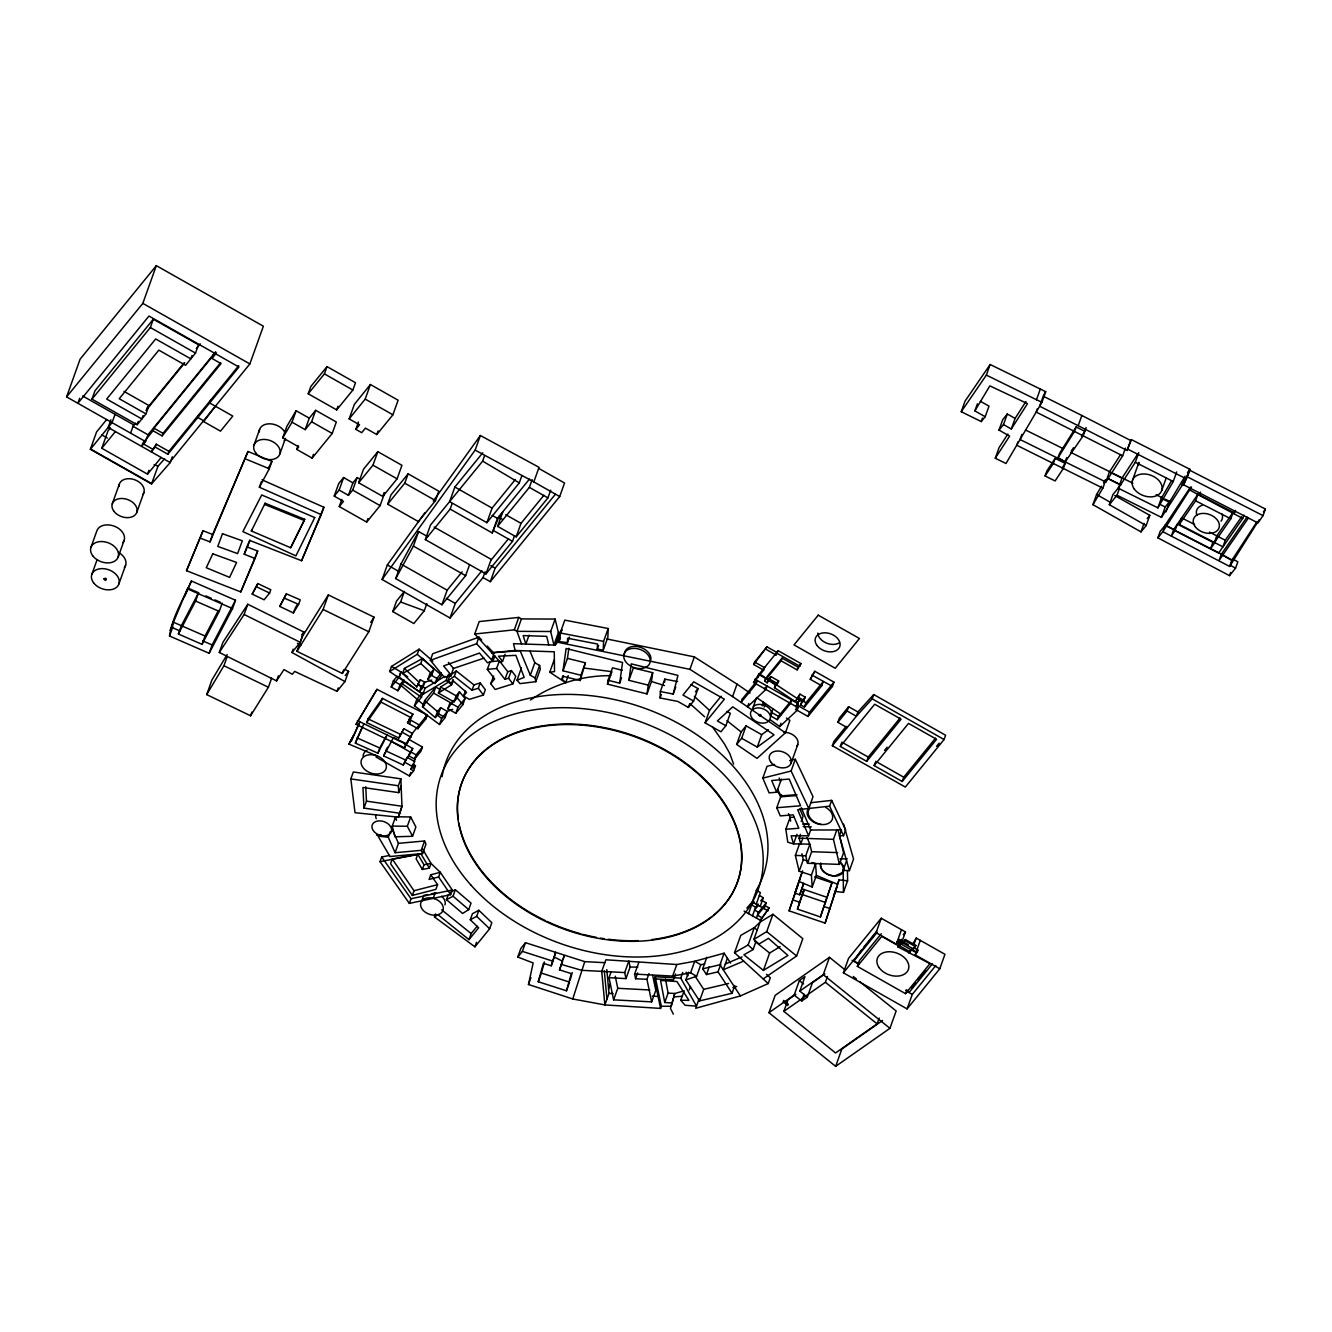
<?xml version="1.0" encoding="UTF-8"?>
<svg xmlns="http://www.w3.org/2000/svg" width="1332" height="1332" viewBox="0 0 1332 1332"><rect width="100%" height="100%" fill="white"/><g stroke="black" fill="none" stroke-linecap="round" stroke-linejoin="round"><path stroke-width="1.5" d="M567.465 642.557L567.648 638.244L597.502 644.022L597.302 649.067L603.246 650.216L607.842 637.379L608.191 628.521L564.818 620.129L560.223 632.966L559.09 641.658L567.465 642.557L569.447 637.062M603.246 650.216L603.579 641.358L608.191 628.521M690.958 684.598L698.035 688.611L693.589 701.048L688.378 707.425L677.772 701.415L660.089 697.985L660.339 691.541L664.801 679.12L677.638 681.601M664.668 682.334L664.801 679.12M682.767 972.443L680.735 978.104L696.486 1006.126L685.081 1005.277L680.752 1000.215L684.132 990.792L674.791 993.522L671.211 1006.259L661.338 1006.276L660.572 1008.407L604.878 1004.911L572.76 998.983L528.471 984.498L533.166 962.953L517.765 957.042L520.879 948.367L525.491 942.706L584.748 961.637L604.845 962.686M673.376 1014.168L670.446 1008.391L674.791 993.522L668.115 993.089L664.735 1002.513L671.428 1002.946M169.53 636.013C172.311 616.483 183.616 598.934 191.392 581.002L235.498 600.232L232.517 608.558L209.157 653.296L169.53 636.013L172.511 627.688L173.043 622.061L205.045 636.013L218.415 610.389M568.215 675.624L565.667 682.717L562.171 679.187L562.603 676.19L580.203 680.535L580.935 675.241L563.003 670.795L566.117 648.518L622.56 662.487L619.68 683.166L608.058 680.286L612.504 667.848L622.194 670.246M563.003 670.795L567.449 658.374L568.881 648.234M580.203 680.535L585.381 662.803L567.449 658.374M647.036 693.922L648.251 685.131L628.92 680.336L633.366 667.915L652.713 672.693L651.481 681.485L647.036 693.922L607.509 684.149L608.058 680.286M628.92 680.336L631.218 663.852L677.955 675.407L673.193 694.039L660.339 691.541M803.213 891.058L797.468 909.14L820.412 916.949L831.951 882.8L814.585 876.889M348.984 744.155L353.147 736.13L348.984 744.155L377.023 755.91L376.074 757.059L409.457 775.973L413.603 770.878L410.889 769.33L412.92 766.832L415.734 756.559M398.468 817.149L401.981 806.26L400.849 778.82L353.33 771.977L350.832 778.92L355.011 812.703L398.468 817.149L401.981 806.26L366.466 801.148L363.969 808.091L399.5 813.203M769.946 719.513L771.461 712.37L778.471 716.333L777.255 719.696L770.262 715.734A10.306 7.209 19.7 0 0 756.809 707.975A10.306 7.209 19.7 0 0 751.931 717.931A10.306 7.209 19.7 0 0 767.082 722.227L769.946 719.513L779.736 726.639L797.152 710.306L798.684 706.027L797.635 702.28L799.983 699.4M544.472 962.004L541.341 973.076L569.58 982.117L566.466 990.792L538.245 981.751L543.439 963.302L551.232 965.8L555.677 952.38L551.232 965.8M566.466 990.792L571.311 973.625L559.523 969.863L564.185 955.677L563.153 959.34M570.113 980.202L572.26 972.576M802.647 870.845L789.077 910.822L825.107 923.109L839.027 879.886L847.585 880.802L847.452 870.778M839.027 879.886L837.662 884.315L816.366 875.44L815.534 863.602L812.037 862.487M825.107 923.109L836.896 887.262M572.76 998.983L584.748 961.637M803.612 883.932L799.733 894.788L794.938 893.139L801.964 872.343M797.785 885.397L789.077 910.822M799.733 894.788L803.629 883.283M797.468 909.14L804.212 889.609M804.312 889.526L802.647 894.671L825.59 902.497M820.412 916.949L831.951 882.8M154.462 426.839L153.047 430.769L142.657 443.506L141.625 446.403L145.538 441.591L66.6 396.903L80.103 359.174L156.327 265.651L263.37 326.207L249.867 363.919L169.697 462.304M79.67 398.285L77.872 403.28L148.968 316.05L238.944 367.016L167.865 454.245L155.195 447.069L156.227 444.172L168.898 451.348L167.865 454.245M91.975 399.15L94.955 390.825L153.33 319.197L198.501 344.772L195.521 353.097L185.581 365.301L158.824 350.15L119.231 398.734L145.987 413.886L137.146 424.725L91.975 399.15L150.35 327.522L153.33 319.197M172.278 456.809L170.213 462.587L151.532 483.932L90.36 449.3L96.57 431.951L106.743 419.463M66.6 396.903L142.824 303.38L156.327 265.651M110.922 419.747L108.158 427.455L170.213 462.587M161.172 457.475L147.552 474.175L101.781 448.251L107.992 430.902L110.473 427.872M115.051 414.319L112.071 422.644L90.36 449.3M130.586 433.133L133.566 424.808L82.651 395.97M90.892 547.535L96.853 530.885A14.436 10.107 19.7 0 1 115.418 526.656A14.436 10.107 19.7 0 1 122.894 542.574M137.146 424.725L138.328 421.395M143.024 415.634L141.841 418.964L106.677 399.067L155.678 338.961L190.826 358.857L192.008 355.527M112.271 503.862L119.347 484.082M145.987 413.886L148.968 405.561L123.993 391.408M91.758 574.591L97.136 559.59M145.538 441.591L147.985 434.781L215.651 351.731M156.227 444.172L151.282 451.864L155.195 447.069M147.552 474.175L148.934 470.313M118.215 556.909L124.176 540.259M153.047 430.769L162.104 435.897L163.02 433.35L220.629 362.654M136.83 512.287L143.906 492.507M151.532 483.932L157.975 466.3L164.569 458.774M118.914 583.899L125.624 565.168M162.104 435.897L221.029 363.603L211.971 358.458L213.37 354.528M198.868 414.568L197.835 417.465L204.096 421.012L215.401 406.227M210.672 400.083L209.64 402.963L232.784 416.067L220.496 431.152L203.113 421.295M255.028 558.474L240.776 591.924L186.513 570.712L203.03 530.735L212.637 534.498L248.002 451.481L271.944 461.355L269.297 468.747L259.374 487.246L321.228 514.635L301.581 560.722L250.05 540.559L244.222 554.245L255.028 558.474L257.675 551.065L246.87 546.836L244.222 554.245M186.513 570.712L203.03 530.735M170.063 630.386L187.729 588.011L198.568 592.74L195.588 601.065L178.388 634.015L202.048 644.355L219.247 611.405L222.244 603.063M184.748 596.336L191.392 581.002M200.383 538.145L209.99 541.908L212.637 534.498M178.388 634.015L181.368 625.69L198.568 592.74M209.99 541.908L248.002 451.481M253.996 445.104L259.59 429.487M202.048 644.355L205.045 636.013M259.374 487.246L261.355 481.701M309.274 418.181L315.684 410.323L336.313 421.994L332.217 433.449L312.121 458.108L296.703 449.383L298.734 446.886L282.75 437.828L286.846 426.373L296.12 410.739L309.274 418.181L305.161 429.637L292.024 422.194L296.12 410.739M251.382 531.002L265.101 503.246L304.712 519.313L290.676 547.735L251.382 531.002L251.815 529.82M279.853 453.962L285.448 438.361A13.67 9.557 19.7 0 1 284.232 440.559M209.157 653.296L212.138 644.971L235.498 600.232M265.101 503.246L264.668 504.445L304.295 520.496M308.208 393.773L310.822 386.48L327.023 366.616L355.494 382.734L352.88 390.026L336.696 409.906L308.208 393.773L324.409 373.892L327.023 366.616M240.776 591.924L257.675 551.065M344.955 681.568L337.013 691.308L294.655 671.395L292.307 674.275L283.982 669.546L276.573 680.885L219.297 652.48L222.96 642.24L247.785 604.245L303.929 632.101L300.266 642.324L291.958 652.514L344.955 681.568L348.618 671.328L345.088 669.397M271.661 678.138L268.398 687.245L250.566 715.784L206.693 694.588L211.921 680.003L227.123 654.561M296.703 449.383L298.068 445.571M206.693 694.588L223.926 665.75L227.189 656.643M305.161 429.637L311.588 421.761L315.684 410.323M219.297 652.48L244.122 614.485L247.785 604.245M252.214 594.122L257.825 583.566L270.796 589.743L269.613 593.04L264.119 599.8L252.214 594.122L257.825 583.566M312.121 458.108L313.486 454.295M336.696 409.906L337.995 406.26M290.676 547.735L304.712 519.313M279.787 606.426L286.363 593.822L300.233 599.85L298.618 604.362L293.373 612.92L279.787 606.426L286.363 593.822M355.827 429.354L359.54 424.791L349.15 418.897L354.379 404.329L370.413 384.515L398.118 400.216L392.907 414.785L376.79 434.548L365.434 428.121L361.721 432.684L355.827 429.354L358.441 422.061M301.581 560.722L323.876 507.242L262.021 479.836M321.228 514.635L323.876 507.242M250.566 715.784L251.865 712.137M349.15 418.897L365.201 399.101L370.413 384.515M384.582 493.123L380.103 505.627L366.683 522.094L339.277 506.56L343.49 501.381L334.215 496.12L338.678 483.633L343.606 477.572L352.897 482.833L348.418 495.321L339.144 490.076L343.606 477.572M293.373 612.92L294.455 609.906M276.573 680.885L278.405 675.774M339.277 506.56L341.825 499.417M291.958 652.514L293.19 649.1M348.418 495.321L352.697 490.093L357.159 477.605L360.589 479.537M296.953 651.331L302.181 636.746L328.338 594.904L374.042 617.166L368.814 631.751L342.357 673.459L296.953 651.331L323.127 609.473L328.338 594.904M358.658 482.767L363.503 469.23L377.822 451.665L401.931 465.301L397.086 478.837L382.767 496.403L358.658 482.767L372.977 465.184L377.822 451.665M376.79 434.548L378.088 430.919M366.683 522.094L367.965 518.514M382.767 496.403L384.149 492.54M387.662 504.162L391.025 494.805L408.125 473.826L438.844 491.225L435.497 500.599L418.398 521.578L387.662 504.162L404.762 483.183L408.125 473.826M342.357 673.459L343.673 669.813M337.013 691.308L338.228 687.895M485.098 571.744L483.017 577.555L450.05 617.998L382.101 579.503L387.329 564.935L424.791 512.837M469.547 564.751L465.634 575.674L441.924 604.761L395.721 578.604L400.932 564.035L418.598 531.518L427.622 536.613M395.721 578.604L413.386 546.087L418.598 531.518M392.774 611.604L396.57 601.015L404.395 591.408L400.599 601.997L392.774 611.604L413.852 623.526L424.292 610.722L426.823 603.662M356.044 724.342L376.989 689.343L427.256 715.051L425.924 718.814L417.848 728.704L407.525 722.843L412.903 714.135L382.417 698.351L368.015 718.847L366.666 722.61L398.834 737.978L403.896 728.687L412.437 733.532L404.495 747.818L356.044 724.342L376.989 689.343M359.906 721.744L351.298 741.341M514.602 535.531L512.52 541.341L485.964 573.925L425.308 539.593L430.519 525.008L482.634 461.122L484.582 455.661M387.096 734.981L377.905 753.196L355.378 743.156L357.242 737.961L379.77 748.001L385.664 737.145M363.936 723.692L355.378 743.156M482.767 452.78L454.861 487.029L449.65 501.598L486.863 522.677L519.297 482.867L521.911 475.591M431.701 680.069L424.775 682.267L422.943 687.362L419.364 691.758L389.66 671.528L391.491 666.433L419.097 649.2L432.833 661.072M366.666 722.61L381.069 702.114L382.417 698.351M425.308 539.593L450.149 509.107L452.114 503.629M382.101 579.503L475.158 450.099L480.369 435.514L539.044 467.332L533.832 481.901L559.69 496.553L490.309 581.684L483.017 577.555M404.179 681.351L397.902 690.759L391.192 686.962L393.373 680.885L397.136 676.256M398.734 677.705L400.915 671.628M391.192 686.962L399.217 677.122L401.032 672.027L407.759 676.906M423.093 684.332L424.775 682.267L420.279 679.72L416.766 686.879L402.564 673.509L404.395 668.414L422.644 658.474L433.932 669.114L432.117 674.192L427.855 679.437L435.081 683.516L441.708 675.391L417.266 654.295L419.097 649.2M397.902 690.759L400.083 684.681L403.962 679.903M377.905 753.196L379.77 748.001M403.979 743.539L412.737 748.501L403.213 764.984L383.716 755.96L384.965 752.497M383.716 755.96L393.456 737.578L405.994 743.656L404.495 747.818M402.564 673.509L420.812 663.569L422.644 658.474M441.924 604.761L447.152 590.193L462.121 571.828M416.766 686.879L420.279 679.72M398.834 737.978L403.896 728.687M484.099 658.108L453.446 668.448L451.082 675.041L444.455 677.422L430.353 660.322L432.7 653.729L478.954 637.162L481.701 640.109M452.664 709.323L447.336 711.455L445.171 717.532L439.51 724.475L414.452 705.827L416.633 699.75L422.46 692.59M419.364 691.758L421.545 685.68M421.262 689.427L422.477 686.03M409.473 723.959L410.822 720.196M407.525 722.843L412.903 714.135M414.452 705.827L421.461 697.235L423.093 692.69M427.855 679.437L429.67 674.342L433.932 669.114M450.05 617.998L455.278 603.413L481.901 570.745M399.217 677.122L422.893 694.305L425.058 688.244L444.971 676.323M407.242 743.456L408.724 739.293L422.427 747.052L420.945 751.215L414.568 759.04L408.741 755.743L410.239 751.581L416.067 754.878L414.568 759.04M486.863 522.677L492.074 508.108L515.434 479.437M439.51 724.475L441.691 718.398L447.336 711.455L440.642 707.658L438.461 713.736L435.281 717.632L422.494 706.709L424.675 700.632L435.764 687.046L440.809 689.893M403.213 764.984L407.109 757.292L414.785 761.638M417.848 728.704L419.197 724.941L408.874 719.08M363.969 808.091L362.937 787.478L398.718 792.623L398.368 785.763L400.849 778.82M435.081 683.516L436.896 678.438L441.308 673.01M408.741 755.743L412.737 748.501M422.494 706.709L433.583 693.106L435.764 687.046M398.718 792.623L401.198 785.68M426.373 714.918L425.025 718.681L425.924 718.814M450.149 509.107L492.241 532.933L497.452 518.364L529.503 479.037M492.241 532.933L499.167 516.25M550.699 490.159L547.935 497.885L516.167 536.863L497.602 526.356L502.813 511.788M410.889 769.33L412.754 764.135L415.467 765.667L413.603 770.878M455.81 713.286L457.992 707.209L450.033 702.697L447.852 708.774L455.81 713.286L462.903 704.595L465.068 698.517L459.44 691.774L457.259 697.851L453.979 701.881L438.411 693.073L440.592 686.996L448.867 681.784M409.457 775.973L410.706 772.493M395.088 852.713L398.451 843.339L424.558 840.975L421.212 850.349L395.088 852.713L388.278 837.229L390.293 831.601M392.241 826.09L395.571 816.782L410.656 816.949L415.884 826.972L412.554 836.296L394.921 836.796L392.241 826.09L407.326 826.273L412.554 836.296M422.694 849.233L431.035 863.436L440.293 872.31L452.297 889.992L450.632 894.671L409.34 903.412L380.036 861.638L381.718 856.959L389.51 855.477M422.893 694.305L446.12 680.402L447.752 675.84M485.964 573.925L491.175 559.357L434.099 527.039M463.569 696.087L466.533 692.44L453.429 681.085L451.631 683.299L447.802 681.018L449.717 675.69L456.277 670.962L473.909 684.881L480.236 682.95L485.331 689.71L483.416 695.038L469.314 699.35L463.569 696.087L465.467 690.775M435.281 717.632L437.462 711.554L440.642 707.658M451.631 683.299L452.897 679.753M447.802 681.018L454.362 676.273L456.277 670.962M438.411 693.073L451.648 684.731L453.28 680.169M490.309 581.684L495.154 568.148L555.377 494.255M415.834 854.595L392.274 859.023L390.592 863.719L412.337 895.42L435.88 889.36L437.562 884.681L430.752 874.758L440.293 872.31L438.611 876.989L450.632 894.671M505.111 654.245L502.564 661.388L500.133 662.021L474.758 633.999L479.204 621.561L518.764 617.399L521.428 618.914L555.128 619.08L558.374 632.617L553.929 645.038L550.682 631.501L555.128 619.08M407.326 826.273L410.656 816.949M447.852 708.774L453.163 700.549M497.602 526.356L529.353 487.379L532.134 479.637M453.979 701.881L456.143 695.82L459.44 691.774M430.353 660.322L476.59 643.739L478.954 637.162M516.167 536.863L521.012 523.343L543.889 495.271M454.362 676.273L472.011 690.209L473.909 684.881M472.011 690.209L478.321 688.278L480.236 682.95M494.838 655.827L493.073 660.772L491.691 659.989L493.473 655.044M388.278 837.229L378.005 836.13L389.976 856.526L422.627 853.562L425.974 844.188L424.558 840.975M409.34 903.412L411.005 898.734L381.718 856.959M412.337 895.42L414.002 890.725L392.274 859.023M422.311 869.446L423.976 864.768L417.782 854.228L416.117 858.907L422.311 869.446L429.354 868.114L431.035 863.436L423.976 864.768M559.69 496.553L564.535 483.017L538.677 468.365M474.758 633.999L514.318 629.836L518.764 617.399M521.428 618.914L516.982 631.335L521.528 643.955M430.752 874.758L429.07 879.436L438.611 876.989M421.861 900.765L423.776 895.387L427.589 894.588M433.25 898.351L435.181 892.973L436.413 893.273M529.037 635.214L525.857 644.089L523.176 635.564L546.719 636.363L548.751 644.871M530.086 651.381L534.798 662.737L539.61 665.451L540.293 669.197L535.83 681.684L519.996 683.616L517.016 680.202L521.478 667.715M434.465 916.932L437.978 914.701L468.981 939.643L478.638 927.788L470.263 919.779L472.444 913.702L478.854 910.289L491.824 922.693L489.643 928.77L474.925 946.836L434.465 916.932L435.547 913.902M450.432 892.323L455.361 889.743L471.045 903.129L468.714 909.606L462.637 913.469L446.47 899.666L448.218 894.804M535.83 681.684L535.131 677.938L530.319 675.224L534.798 662.737M446.47 899.666L453.047 896.22L455.361 889.743M535.131 677.938L539.61 665.451M555.194 645.088L559.64 632.65L561.987 629.77L557.542 642.207L555.194 645.088L513.519 643.672L515.151 650.482L554.279 651.798L554.528 671.611L549.766 672.16L554.229 659.74M559.09 641.658L560.406 637.995M470.263 919.779L476.69 916.366L478.854 910.289M468.981 939.643L471.145 933.566L477.189 926.156M562.171 679.187L563.453 675.64M474.925 946.836L476.556 942.273M580.935 675.241L585.381 662.803M597.302 649.067L598.617 645.404M607.509 684.149L611.971 671.711L584.648 668.098M623.726 655.76L624.442 653.746A13.67 9.557 19.7 0 1 638.278 646.719A13.67 9.557 19.7 0 1 650.948 659.173L650.216 661.188M517.765 957.042L522.377 951.381L525.491 942.706M619.68 683.166L621.578 677.838M528.471 984.498L530.952 977.555M538.245 981.751L541.341 973.076M648.251 685.131L652.713 672.693M559.523 969.863L562.62 961.188L554.345 957.125M660.089 697.985L661.355 694.438M673.193 694.039L675.724 686.929M768.431 729.769L761.704 734.681L746.103 725.84L741.092 731.984L736.646 744.422L757.026 758.391L785.414 732.8L732.567 696.569L689.909 669.33L694.355 656.892L606.793 638.96M688.378 707.425L689.66 703.879M652.647 975.274L655.794 990.292L651.648 1001.864L613.619 999.849L609.007 977.705L611.072 971.927M608.491 989.127L610.456 983.632M726.922 711.405L730.302 713.319L725.857 725.757L720.928 731.801L705.094 722.843L709.54 710.406L721.112 696.22M606.793 969.663L609.007 993.356L604.878 1004.911L601.731 971.361L605.877 959.789L676.789 964.518L694.721 961.271L724.125 953.196L730.619 963.119M613.619 999.849L617.765 988.294L615.251 976.206M625.973 978.604L624.708 972.576L628.854 961.005L630.119 967.032L625.973 978.604L609.007 977.705M732.567 696.569L737.012 684.132L694.355 656.892M649.017 973.542L646.952 979.32L635.597 978.737L634.615 974.092L638.761 962.52M635.597 978.737L637.662 972.943M804.428 707.059L805.96 702.78L802.13 700.615L800.599 704.894L804.428 707.059L821.761 685.797L810.256 679.287L814.801 671.295L833.965 682.15L832.433 686.43L807.975 716.433L797.152 710.306L796.103 706.559L753.579 682.483L763.636 670.146L753.696 664.502L754.578 662.021L766.949 646.852L776.889 652.48M753.579 682.483L759.04 673.892L764.135 676.773M753.696 664.502L766.949 646.852M757.841 677.239L759.04 673.892M748.767 703.496L747.568 706.859L765.883 689.443L767.082 686.08L764.268 688.761M763.636 670.146L764.618 667.415M660.572 1008.407L654.412 978.903L655.178 976.756L680.735 978.104M736.646 744.422L741.658 738.278L746.103 725.84M752.13 709.989L756.576 697.552L781.418 714.585M800.599 704.894L805.344 697.202L799.949 694.155L795.387 701.631L774.508 687.678L778.704 681.002L770.978 676.623L767.182 682.783L764.635 681.085L765.833 677.722L774.242 683.349M766.05 649.333L776.007 654.961L776.972 652.247M776.007 654.961L778.221 650.715L800.998 663.602L797.135 669.879L781.135 660.822L782.117 658.108L798.101 667.165L797.135 669.879M767.182 682.783L768.381 679.437M762.17 705.81L763.436 702.247M764.118 707.159L765.4 703.596M774.508 687.678L775.707 684.332L801.797 701.531L805.344 697.202M634.615 974.092L672.643 976.09L676.789 964.518M675.557 973.992L673.443 979.902L654.412 978.903M741.658 738.278L757.259 747.102L761.704 734.681M771.078 714.135L772.993 708.79M734.814 985.563L732.051 993.272L699.566 1000.898L685.813 979.902L688.577 972.193M672.643 976.09L690.575 972.843L694.721 961.271L700.782 964.701L704.711 964.018M779.736 726.639L780.935 723.293M781.385 779.12L776.689 792.24L769.097 792.856L762.82 778.121L767.049 766.316L774.591 764.435M689.26 989.959L690.476 986.546M685.813 979.902L696.636 976.273L700.782 964.701M795.387 701.631L799.949 694.155M785.414 732.8L789.859 720.362L786.479 718.048M796.103 706.559L797.635 702.28M720.795 964.135L718.031 971.844L706.46 974.558L702.713 968.814L706.842 957.242M814.801 671.295L810.256 679.287M706.46 974.558L709.223 966.849M699.183 998.584L695.72 1008.274L740.376 995.936L768.231 983.549L770.312 977.771L766.499 974.291M699.566 1000.898L703.712 989.343L695.237 976.406M791.108 763.169L797.801 744.488M807.975 716.433L809.506 712.154L833.965 682.15M740.376 995.936L719.979 964.751L724.125 953.196M802.863 838.111L800.782 843.889L793.556 843.905L787.761 842.207L785.847 829.253L798.817 828.254L793.206 814.834L780.269 815.9L776.789 807.725L781.484 794.605M795.321 759.24L813.019 796.686L808.79 808.474L791.108 771.028L795.321 759.24L789.676 760.655M821.761 685.797L823.293 681.518L805.96 702.78M727.405 958.207L723.259 969.779L743.689 961.105M746.836 908.041L752.314 901.931L756.459 890.359L760.389 892.59L756.26 904.162M768.231 983.549L734.548 952.746L740.759 935.397L754.328 927.638L760.056 922.11L772.943 914.268L802.83 938.644L796.619 955.993L763.169 978.92M748.551 913.619L752.68 902.047M752.497 915.85L755.594 907.175L758.158 904.028M785.847 829.253L790.076 817.448L788.477 813.636M760.189 906.393L763.303 897.718L759.357 895.487M756.426 918.081L758.507 912.303L766.216 902.846L762.27 900.615M734.548 952.746L748.118 944.987L754.328 927.638L756.809 929.919M764.135 908.624L766.216 902.846M744.088 911.088L760.372 920.312L769.113 907.958L765.167 905.727M755.86 941.841L753.096 949.549L743.889 954.811L763.419 970.379L787.928 955.477L768.414 938.327L759.04 944.022L753.845 939.46L760.056 922.11M760.372 920.312L769.113 907.958M801.231 821.511L803.046 816.466L799.849 808.79M797.002 834.265L793.556 843.905L791.141 835.83L808.574 835.78L810.639 830.003L801.298 807.658M847.135 727.588L837.861 722.327L839.393 718.048L848.617 706.709L857.908 711.971L873.725 694.555L945.603 735.247L944.072 739.526L905.327 787.062L832.35 745.737L833.882 741.458L846.203 726.323M800.782 843.889L799.067 838.161L800.449 834.315M753.845 939.46L766.733 931.617L772.943 914.268M798.734 881.368L812.22 886.995L811.404 875.174L799.167 871.261L795.387 855.427L799.533 843.872L809.856 844.222L811.654 851.714L807.508 863.286L839.426 864.385L843.572 852.83L838.044 829.703M837.861 722.327L847.085 710.988L848.617 706.709M840.309 746.436L841.841 742.157L868.231 757.092L866.699 761.371L840.309 746.436L874.691 704.245L901.081 719.197L866.699 761.371M980.385 401.282L988.993 406.143L985.197 416.733L981.251 421.578L961.254 411.721L965.051 401.132L990.142 364.502L1045.72 391.691L1041.94 402.281L1005.993 463.503L995.27 458.208L999.067 447.635L1007.891 434.032M763.419 970.379L769.63 953.029L780.136 946.652M799.167 871.261L803.313 859.689L801.897 853.762M807.508 863.286L805.727 855.793L809.856 844.222L807.042 837.428M857.908 711.971L856.376 716.25L832.35 745.737M794.938 893.139L800.116 878.687M834.881 891.458L843.439 892.373L843.139 870.312L849.4 870.645L839.46 835.713L843.556 835.713L829.586 806.16L831.668 800.365L810.872 802.697M961.254 411.721L986.363 375.091L990.142 364.502M985.197 416.733L974.874 410.889L977.405 403.829M847.085 710.988L856.376 716.25L872.194 698.834L873.725 694.555M811.404 875.174L815.534 863.602M812.22 886.995L816.366 875.44M859.623 981.601L896.153 1010.971L889.942 1028.321L835.647 1066.349L768.947 1012.703L775.174 995.354L829.453 957.325L845.337 970.096M981.251 421.578L982.5 418.048M839.426 864.385L833.449 839.343L836.896 829.719M839.46 835.713L841.541 829.936L810.639 830.003M843.556 835.713L845.637 829.919L831.668 800.365M879.187 1018.081L877.105 1023.875L835.58 1052.963L783.849 1011.371L787.995 999.816L795.853 994.305M874.125 765.584L908.507 723.393L936.579 739.31L902.214 781.484L874.125 765.584L875.157 762.72M794.172 995.037L799.35 980.585L804.978 976.639L799.816 991.091L807.292 997.119L801.664 1001.065L794.172 995.037L768.947 1012.703M995.27 458.208L1009.606 436.113L999 430.103L1002.796 419.53L1007.292 414.002L1015.101 418.431L1011.304 429.004L1003.496 424.592L1007.292 414.002M833.516 895.887L836.962 886.246M843.139 870.312L846.603 860.688M801.664 1001.065L804.078 994.321M849.4 870.645L853.546 859.073L843.606 824.142M843.439 892.373L847.585 880.802M807.292 997.119L812.47 982.666L824.874 973.975M799.816 991.091L823.243 974.674L829.453 957.325M1017.964 441.758L1016.716 445.238L1102.846 488.161L1092.956 504.678L1140.991 531.884L1146.169 525.557L1149.799 515.367L1114.717 495.504M783.849 1011.371L825.39 982.283L827.472 976.489M1021.927 434.315L1020.062 439.527L1105.826 482.034L1122.66 455.844L1125.423 448.118M1041.94 402.281L1036.479 399.733L1040.275 389.144M902.214 781.484L903.745 777.205L935.563 738.144M1037.378 408.724L1036.196 412.054L1122.66 455.844M912.986 943.655L916.233 938.061L944.954 954.311L939.776 968.78L907.092 1008.89L843.389 972.81L848.551 958.357L881.251 918.248L905.477 931.967L901.548 942.956L899.333 945.67L910.089 951.764L912.303 949.05L911.887 950.199M859.257 963.918L853.895 960.888L861.354 950.116M899.633 941.841L897.851 946.852L929.969 963.652L905.527 993.655L857.325 966.366L859.39 960.588L881.268 933.732M843.389 972.81L876.073 932.7L881.251 918.248M1045.104 475.957L1046.919 470.879L1055.144 458.391L1065.15 463.37L1063.336 468.464L1055.111 480.952L1045.104 475.957L1053.329 463.486L1055.144 458.391M835.647 1066.349L841.857 1049L882.583 1020.478M1086.146 427.555L1083.232 435.681L1065.184 461.888L1058.091 457.625L1059.639 453.296L1076.139 426.906L1084.797 431.335L1081.401 436.247M1076.139 426.906L1074.591 431.252L1058.091 457.625M1065.184 461.888L1066.732 457.559M1078.271 425.491L1081.85 415.484L1043.222 396.187L1039.626 406.193L1127.055 450.449L1131.451 439.643L1189.809 469.23L1186.346 478.887L1161.471 517.382L1117.015 495.221L1109.306 504.678L1146.169 525.557M876.073 932.7L896.319 944.172L901.498 929.719M896.319 944.172L899.117 939.46L908.324 944.671M899.333 945.67L901.614 939.31M898.284 941.774L902.264 944.022L903.096 941.707M902.264 944.022L905.41 939.51L915.883 945.437L912.72 949.949L917.065 952.413L915.117 954.811L939.776 968.78M910.089 951.764L910.505 950.598L908.591 952.946M913.619 945.387L916.233 938.061M912.72 949.949L913.552 947.635L917.898 950.099L917.065 952.413M915.117 954.811L917.898 950.099M916.566 950.765L920.295 940.359M905.527 993.655L906.892 989.809M907.092 1008.89L912.27 994.421L935.797 965.55M1092.956 504.678L1096.586 494.505L1101.547 486.247M1102.846 488.161L1105.876 479.67M1105.826 482.034L1109.539 471.628L1070.762 452.397M1127.055 450.449L1130.635 440.459L1081.85 415.484M1109.306 504.678L1112.953 494.505L1119.38 486.63M1176.689 471.961L1173.259 481.501L1157.891 507.858L1118.364 488.261L1122.093 477.855M1117.015 495.221L1119.446 488.444M1118.364 488.261L1135.33 462.271L1138.793 452.614M1132.466 480.402L1138.927 462.354A15.468 10.822 19.7 0 0 1138.56 465.184M1140.991 531.884L1144.038 523.409M1161.737 490.442L1166.266 477.805M1157.891 507.858L1161.621 497.435L1156.226 494.771M1161.471 517.382L1165.2 506.976L1169.696 501.448L1164.851 499.05M1165.966 511.854L1169.696 501.448M1157.841 537.828L1162.853 531.684L1229.619 566.433L1232.649 558.907L1237.828 561.838L1235.547 568.198L1229.486 575.64L1157.841 537.828L1160.122 531.468L1165.134 525.324L1173.625 529.67M1190.442 487.146L1165.217 525.091L1162.853 531.684L1191.541 486.996M1181.684 485.764L1185.097 476.223L1169.379 502.314L1161.304 498.301L1171.561 480.735M1186.029 478.255L1189.859 470.313L1265.4 509.04L1263.036 515.634L1257.991 522.943L1183.665 484.848L1185.447 479.903M1183.665 484.848L1189.859 470.313M1194.621 524.525L1181.667 517.898L1179.303 524.475L1214.468 542.474L1230.785 518.797L1233.132 512.204L1197.984 494.205L1173.708 529.437L1171.344 536.03L1175.007 530.735L1177.355 524.142L1212.869 542.307L1210.505 548.901L1214.817 542.657L1217.182 536.063M1179.303 524.475L1195.62 500.799L1197.984 494.205M1175.007 530.735L1218.63 553.063L1242.723 518.414L1199.366 495.387L1200.532 492.091M1214.468 542.474L1216.815 535.88L1233.132 512.204M1234.314 513.653L1235.497 510.372M1241.591 516.833L1225.29 540.226L1222.926 546.819L1214.817 542.657M1175.457 530.619L1221.344 554.112L1219.08 560.472L1248.4 518.015M1242.723 518.414L1243.905 515.118M1232.649 558.907L1230.368 565.268L1235.547 568.198M1229.486 575.64L1230.618 572.46M1259.09 519.913L1229.619 566.433M487.296 669.38L490.159 661.754L499.433 660.872L507.775 671.728L504.911 679.37L496.57 668.498L487.296 669.38L494.622 678.937L490.742 683.699L495.188 689.477L512.887 683.882L515.75 676.256L511.405 670.579L507.775 671.728M490.742 683.699L493.606 676.057M496.57 668.498L499.433 660.872M504.911 679.37L508.541 678.221L511.405 670.579M246.87 546.836L249.783 540.009M352.664 737.528L359.091 723.492M356.743 739.343L362.337 727.172M268.331 468.081L271.944 461.355M387.645 747.202L385.581 750.765L405.078 759.789M1043.422 395.621L1045.72 391.691M282.75 437.828L292.024 422.194M974.874 410.889L989.842 385.864L1027.505 403.646L1011.304 429.004M1103.529 482.933L1105.493 479.637M294.988 608.408L297.086 604.978M412.437 733.532L405.844 744.055L357.392 720.595M370.729 622.394L374.042 617.166M1015.101 418.431L1025.906 401.515M1120.645 454.512L1109.423 471.978L1121.96 478.188L1137.794 453.929M1256.859 521.944L1231.784 560.356L1221.244 554.395L1247.052 517.049M1062.07 468.065L1065.15 463.37M1187.478 472.677L1189.809 469.23M1071.244 450.999L1073.509 447.718M1263.385 511.971L1265.4 509.04M433.25 501.065L480.369 435.514M101.781 448.251L115.401 431.551M146.886 408.091L148.968 405.561M147.785 407.359L183.983 362.953M135.614 423.143L133.034 426.307L147.985 434.781M145.954 410.456L184.732 362.87M196.37 348.601L200.25 343.839M212.887 355.927L153.963 428.221L163.02 433.35M211.971 358.458L216.533 352.88M168.898 451.348L238.711 365.684M157.975 466.3L154.146 464.552M334.215 496.12L339.144 490.076M352.897 482.833L357.159 477.605M301.548 634.998L303.929 632.101M345.221 675.507L348.618 671.328M502.447 512.82L498.801 517.282L502.181 519.197M490.809 560.406L508.524 538.677M401.032 672.027L391.491 666.433M412.271 733.433L427.256 715.051M416.067 754.878L422.427 747.052M457.992 707.209L465.068 698.517M413.403 768.214L415.467 765.667M695.437 691.808L698.035 688.611M705.094 722.843L724.375 699.183L693.739 681.834L682.966 695.038L693.589 701.048M778.221 650.715L758.824 674.525L765.6 678.371L782.117 658.108M764.635 681.085L781.135 660.822M770.978 676.623L768.148 680.069L775.474 684.964L778.704 681.002M798.101 667.165L800.998 663.602M999 430.103L1003.496 424.592M778.471 716.333L791.741 700.049L790.542 703.396L777.255 719.696M795.437 709.673L798.351 706.942L797.302 703.196L799.65 700.316M868.231 757.092L900.066 718.031M754.228 901.781L751.648 904.944L755.594 907.175M1130.518 440.792L1131.451 439.643M760.738 900.865L763.303 897.718M758.408 905.344L754.561 910.072L758.507 912.303M884.565 750.366L887.112 747.235M763.885 907.308L757.458 915.184L761.404 917.415M936.562 746.336L939.143 743.173M1147.218 518.548L1149.799 515.367M863.935 946.969L876.772 931.201M853.895 960.888L877.022 932.517M857.325 966.366L881.784 936.363L898.251 945.687M899.117 939.46L897.152 941.857L915.95 952.497M903.263 934.681L905.477 931.967M897.851 946.852L899.749 944.521M905.41 939.51L902.68 942.873L913.136 948.8L915.883 945.437M911.587 987.778L915.45 983.049M918.014 979.886L925.723 970.429M932.4 963.868L909.273 992.24L905.693 990.225M757.259 747.102L774.058 734.831L732.733 706.842L717.382 720.962L725.857 725.757M389.66 671.528L417.266 654.295M530.502 700.016C553.862 684.015 582.334 675.424 610.639 675.674M725.341 964.002L742.041 956.892M517.016 680.202L524.175 677.372L515.884 655.344L498.534 656.193L502.564 661.388M493.073 660.772L487.479 662.77L479.47 653.063L443.573 665.933L451.082 675.041M732.866 987.578L736.763 986.513M414.002 890.725L437.562 884.681M762.82 778.121L791.108 771.028M702.713 968.814L719.979 964.751M703.712 989.343L728.554 983.499M431.385 893.772L435.181 892.973M411.005 898.734L452.297 889.992M380.036 861.638L421.012 853.912L429.354 868.114M829.586 806.16L797.668 809.723L808.574 835.78M515.151 650.482L491.741 652.78L520.113 650.649L530.319 675.224M796.886 794.638L781.002 795.937L777.588 789.327M796.553 795.554L780.685 796.852L777.255 790.242M776.789 807.725L800.582 805.777L789.21 779.07L771.678 780.502L776.689 792.24M376.473 835.181L381.052 834.814M793.772 817.165L790.076 817.448L790.625 821.161M674.591 996.836L682.517 996.269M839.909 858.957L847.285 858.757M803.113 824.009L808.924 823.992M803.029 824.242L808.84 824.225M550.682 631.501L516.982 631.335L514.318 629.836M630.119 967.032L637.812 967.132M680.752 1000.215L688.927 1000.382L676.922 981.518L660.572 980.452L664.735 1002.513M558.374 632.617L559.64 632.65M803.213 826.606L811.305 826.872M799.067 838.161L833.449 839.343M811.654 851.714L837.595 852.613M795.387 855.427L805.727 855.793M624.708 972.576L581.651 970.312L561.072 964.351M617.765 988.294L649.783 989.976M609.007 993.356L613.136 993.605M652.33 996.07L658.524 996.453M350.832 778.92L398.368 785.763M560.223 632.966L603.579 641.358M557.542 642.207L689.909 669.33M821.195 824.475L818.464 823.825A13.636 9.54 19.7 0 1 809.739 808.124M651.481 681.485L664.535 685.564M803.313 859.689L808.557 861.371M522.377 951.381L552.58 961.055M801.697 888.71L826.772 897.252M824.591 906.709L830.286 908.657M792.607 899.849L799.683 902.264M400.599 601.997L424.292 610.722M245.354 458.874L269.297 468.747M284.748 598.334L298.618 604.362M205.844 595.92L211.305 598.301M214.951 599.899L220.413 602.28M188.411 589.327L232.517 608.558M195.588 601.065L219.247 611.405M172.511 627.688L180.07 630.985M202.697 640.858L212.138 644.971M256.643 586.863L269.613 593.04M368.015 718.847L400.183 734.215M223.926 665.75L268.398 687.245M323.127 609.473L368.814 631.751M986.363 375.091L1036.479 399.733M1025.59 430.02L1063.502 448.801M1111.338 472.51L1132.866 483.2M244.122 614.485L300.266 642.324M1107.791 478.355L1120.761 484.815M1159.639 504.195L1165.2 506.976M1108.257 478.871L1120.662 485.048M1128.004 449.3L1186.346 478.887M1135.33 462.271L1173.259 481.501M1187.495 476.906L1263.036 515.634M1195.62 500.799L1230.785 518.797M1209.423 532.101L1225.29 540.226M1165.217 525.091L1173.708 529.437M381.069 702.114L411.555 717.898M475.158 450.099L533.832 481.901M297.402 643.239L300.932 645.171M1190.375 490.293L1199.366 495.387M1221.344 554.112L1231.884 560.073M1096.586 494.505L1110.821 502.564M529.353 487.379L547.935 497.885M324.409 373.892L352.88 390.026M365.201 399.101L392.907 414.785M872.194 698.834L944.072 739.526M777.255 653.429L800.033 666.333M811.787 674.991L832.433 686.43M142.824 303.38L249.867 363.919M505.81 514.735L521.012 523.343M454.861 487.029L492.074 508.108M754.578 662.021L764.535 667.648M492.191 515.384L497.452 518.364M150.35 327.522L195.521 353.097M769.996 679.337L777.738 683.716M798.75 697.502L804.128 700.549M311.588 421.761L332.217 433.449M493.956 530.819L512.52 541.341M754.778 679.12L797.302 703.196M798.684 706.027L809.506 712.154M372.977 465.184L397.086 478.837M404.762 483.183L435.497 500.599M875.657 761.305L903.745 777.205M490.775 565.667L495.154 568.148M352.697 490.093L380.103 505.627M413.386 546.087L465.634 575.674M400.932 564.035L447.152 590.193M387.329 564.935L398.052 571.012M446.337 598.351L455.278 603.413M142.657 443.506L152.314 448.984M101.965 434.998L107.359 438.062M90.593 449.001L151.765 483.649M904.994 940.658L915.467 946.586M429.67 674.342L436.896 678.438M440.592 686.996L456.143 695.82M433.583 693.106L452.081 703.579M418.448 684.815L422.943 687.362M393.373 680.885L400.083 684.681L424.458 705.577M438.461 713.736L445.171 717.532M752.314 901.931L768.081 910.855M852.097 960.355L859.173 964.368M906.959 991.424L912.27 994.421M402.547 732.45L411.105 737.295M393.456 737.578L398.718 740.559M391.974 741.741L411.255 752.663M405.261 762.503L412.92 766.832M690.575 972.843L696.636 976.273M482.634 461.122L519.297 482.867M549.766 672.16L565.667 682.717M737.012 684.132L750.066 693.073M403.096 684.382L421.461 697.235M422.71 686.529L425.058 688.244M417.832 684.232L421.178 686.663M436.996 714.901L441.691 718.398M448.301 674.325L451.065 676.49M446.12 680.402L451.648 684.731M754.611 941.058L769.63 953.029M726.956 720.629L741.092 731.984M853.279 976.489L856.459 979.037M823.243 974.674L889.942 1028.321M825.39 982.283L877.105 1023.875M799.35 980.585L803.546 983.965M783.516 1000.432L788.378 1004.328M783.099 1001.747L787.878 1005.577M441.708 909.873L471.145 933.566M766.733 931.617L796.619 955.993M424.675 700.632L437.462 711.554M453.047 896.22L468.714 909.606M689.843 703.529L704.595 716.766M748.118 944.987L753.096 949.549M694.355 696.386L709.54 710.406M420.812 663.569L432.117 674.192M404.395 668.414L418.598 681.784M476.69 916.366L489.643 928.77M487.196 646.02L494.055 653.396M476.59 643.739L491.691 659.989M457.259 697.851L462.903 704.595M448.434 662.387L453.446 668.448M508.541 678.221L512.887 683.882M478.321 688.278L483.416 695.038M712.453 726.839L724.292 743.689L729.769 753.512L733.616 764.152M718.031 971.844L732.051 993.272M686.08 972.177L688.061 975.69M421.212 850.349L422.627 853.562M392.391 829.586L398.451 843.339M779.137 778.021L780.569 781.368M395.571 816.782L396.47 820.346M655.178 976.756L661.338 1006.276M646.952 979.32L651.648 1001.864M665.467 979.053L668.115 993.089M604.312 970.945L606.942 999.133M365.734 786.729L366.466 801.148M783.732 732.334A11.439 7.992 19.7 0 1 795.537 736.996A11.439 7.992 19.7 0 1 796.786 746.32M441.641 896.236A11.755 8.225 19.7 0 1 444.971 904.911M376.223 818.647A10.14 7.093 19.7 0 1 375.89 814.818M394.871 817.165A10.14 7.093 19.7 0 1 395.371 819.13M363.087 756.21A13.07 9.141 19.7 0 1 367.016 750.299M753.396 706.46A10.306 7.209 19.7 0 1 764.901 705.494A10.306 7.209 19.7 0 1 771.711 714.168M1196.902 515.351A13.503 9.441 19.7 0 1 1202.48 505.211M1221.96 513.952A13.503 9.441 19.7 0 1 1221.011 521.195M839.443 642.79A12.887 9.024 19.7 0 1 825.907 642.84A12.887 9.024 19.7 0 1 817.781 633.066M118.581 552.48A14.352 10.04 19.7 0 1 124.359 567.482M119.031 486.463A12.987 9.074 19.7 0 1 134.449 479.67A12.987 9.074 19.7 0 1 142.757 494.605M259.257 431.984A13.67 9.557 19.7 0 1 270.313 423.826A13.67 9.557 19.7 0 1 285.198 433.216M458.291 819.163A146.487 102.497 19.7 0 1 637.412 737.046A146.487 102.497 19.7 0 1 713.486 915.234M711.987 916.433A146.487 102.497 19.7 0 1 651.831 939.576M638.095 940.642A146.487 102.497 19.7 0 1 608.241 939.243M604.295 938.71A146.487 102.497 19.7 0 1 600.366 938.078M596.42 937.378A146.487 102.497 19.7 0 1 582.783 934.315M580.852 933.799A146.487 102.497 19.7 0 1 546.819 921.311M545.021 920.445A146.487 102.497 19.7 0 1 458.941 823.176M442.074 776.706A168.481 117.882 19.7 0 1 644.904 708.341A168.481 117.882 19.7 0 1 756.243 890.325M820.662 863.203A11.838 8.275 19.7 0 0 824.025 871.944A11.838 8.275 19.7 0 0 835.231 875.79L842.024 872.793A11.838 8.275 19.7 0 0 839.693 862.154M825.907 807.492A13.203 9.241 19.7 0 1 832.65 817.948A13.203 9.241 19.7 0 1 823.659 824.591L820.362 824.441A13.203 9.241 19.7 0 1 808.591 808.457M820.962 863.319A12.005 8.408 19.7 0 0 824.375 872.194C829.287 876.273 837.711 878.038 842.607 873.043A12.005 8.408 19.7 0 0 843.672 871.111M840.259 862.254A12.005 8.408 19.7 0 1 843.972 868.914M103.963 578.771C105.844 583.216 108.125 576.39 103.963 578.771M758.874 714.884C760.472 718.631 762.387 712.87 758.874 714.884M742.274 699.05L741.075 702.397L756.126 683.915L757.325 680.569L742.274 699.05M222.477 533.716L217.799 546.42L237.595 553.613L242.324 540.809L222.477 533.716M212.804 553.829L206.26 567.748L229.587 577.372L236.613 562.47L212.804 553.829M314.735 517.549L295.904 555.894L242.89 531.618L261.721 494.971L314.735 517.549M818.248 615.168L794.005 644.904L835.214 668.248L859.44 638.494L818.248 615.168M645.92 667.282L643.09 668.264A13.67 9.557 19.7 0 1 632.966 667.182L629.836 665.55A13.67 9.557 19.7 0 1 626.456 650.665A13.67 9.557 19.7 0 1 645.937 652.763A13.67 9.557 19.7 0 1 645.92 667.282M434.498 898.65L431.535 897.934A11.755 8.225 19.7 0 0 421.778 908.574A11.755 8.225 19.7 0 0 440.925 913.236A11.755 8.225 19.7 0 0 434.498 898.65M377.306 755.943L374.026 754.994A13.07 9.141 19.7 0 0 361.055 762.77A13.07 9.141 19.7 0 0 375.607 773.992A13.07 9.141 19.7 0 0 386.047 764.268L384.848 761.771A13.07 9.141 19.7 0 0 377.306 755.943M379.87 835.214L377.422 834.182A10.14 7.093 19.7 0 1 375.641 821.611A10.14 7.093 19.7 0 1 391.358 828.288A10.14 7.093 19.7 0 1 379.87 835.214M770.895 762.204A11.439 7.992 19.7 0 0 790.092 765.001A11.439 7.992 19.7 0 0 779.903 751.148A11.439 7.992 19.7 0 0 770.895 762.204M1134.364 489.144A15.468 10.822 19.7 0 0 1160.372 492.923A15.468 10.822 19.7 0 0 1146.569 474.175A15.468 10.822 19.7 0 0 1134.364 489.144M1195.204 526.639A13.503 9.441 19.7 0 0 1217.881 529.936A13.503 9.441 19.7 0 0 1205.843 513.586A13.503 9.441 19.7 0 0 1195.204 526.639M816.999 645.454A12.887 9.024 19.7 0 0 838.66 648.601A12.887 9.024 19.7 0 0 827.172 632.983A12.887 9.024 19.7 0 0 816.999 645.454M93.523 582.7A14.352 10.04 19.7 0 0 117.649 586.213A14.352 10.04 19.7 0 0 104.845 568.814A14.352 10.04 19.7 0 0 93.523 582.7M92.674 555.694A14.436 10.107 19.7 0 0 116.933 559.24A14.436 10.107 19.7 0 0 104.062 541.724A14.436 10.107 19.7 0 0 92.674 555.694M113.869 511.205A12.987 9.074 19.7 0 0 135.664 514.368A12.987 9.074 19.7 0 0 124.092 498.651A12.987 9.074 19.7 0 0 113.869 511.205M255.677 452.83A13.67 9.557 19.7 0 0 278.638 456.177A13.67 9.557 19.7 0 0 266.45 439.61A13.67 9.557 19.7 0 0 255.677 452.83M471.128 885.314A168.481 117.882 19.7 0 0 751.481 903.629A168.481 117.882 19.7 0 0 576.44 708.141A168.481 117.882 19.7 0 0 471.128 885.314M487.695 878.987A146.487 102.497 19.7 0 0 731.451 894.904A146.487 102.497 19.7 0 0 579.254 724.941A146.487 102.497 19.7 0 0 487.695 878.987M879.32 967.898A16.467 11.522 19.7 0 0 907.009 971.927A16.467 11.522 19.7 0 0 892.307 951.964A16.467 11.522 19.7 0 0 879.32 967.898"/></g></svg>
